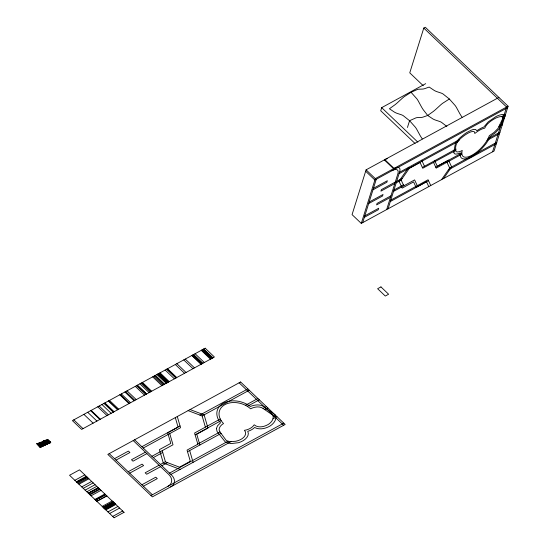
<?xml version="1.0" encoding="UTF-8"?>
<svg xmlns="http://www.w3.org/2000/svg" width="545" height="545" viewBox="0 0 545 545"><rect width="100%" height="100%" fill="white"/><g stroke="black" fill="none" stroke-linecap="round" stroke-linejoin="round"><path stroke-width="0.82" d="M37.019 443.882L40.323 447.227L37.019 443.882L47.347 439.454L50.665 442.492L50.385 442.778L47.156 439.815M455.818 150.113L455.797 150.161C454.646 143.28 459.101 139.568 463.829 135.909A20.88 8.298 -46.4 0 1 467.235 133.641C468.979 132.517 475.335 129.26 474.79 133.477A18.864 7.494 -46.4 0 1 484.709 128.17C486.617 123.599 491.14 120.697 495.296 118.34A20.88 8.298 -46.4 0 1 498.382 117.073C499.792 116.671 502.619 115.881 503.055 117.931L497.871 128.566L494.063 132.435L489.315 135.671A18.864 7.494 -46.4 0 1 471.963 155.223A18.864 7.494 -46.4 0 1 462.249 150.42C460.45 151.708 455 153.165 455.749 150.359L422.736 168.269L420.066 162.519L409.268 168.405L401.147 180.041L403.818 185.797M40.057 443.664L38.804 444.447L40.057 443.664L39.131 442.744L41.747 445.715A0.886 0.634 17.4 0 1 41.965 446.253M40.173 443.78L38.92 444.563L40.173 443.78L41.113 444.713L39.846 445.49L41.113 444.713M39.696 446.273L40.691 445.871M425.686 83.651L381.677 107.651L380.71 110.737L415.065 143.499M498.886 97.432L366.097 169.842L352.063 214.621L361.281 223.409L494.07 150.999L508.104 106.221L425.284 27.25L423.785 28.068L409.758 72.846L423.254 85.715M361.281 223.409L375.314 178.631L508.104 106.221M362.684 222.646L376.282 179.264M407.449 127.476L409.574 120.704L415.951 117.863A17.399 6.915 -46.4 0 1 417.327 117.597L420.972 117.488A27.454 10.907 -46.4 0 0 422.845 117.168L427.702 115.465L433.282 111.473A27.454 10.907 -46.4 0 0 435.68 109.47L440.748 104.824A17.399 6.915 -46.4 0 1 442.492 103.393L449.353 99.006L455.239 105.621A17.399 10.021 61.4 0 1 456.499 107.576L459.823 113.694A27.454 15.812 61.4 0 0 461.533 116.419L462.037 117.155M386.657 209.573L397.836 173.91A11.561 4.592 -46.4 0 0 391.957 170.714M388.06 208.81L399.676 171.743A11.561 4.592 -46.4 0 0 394.042 168.419L384.825 159.631L384.334 159.903L393.551 168.691L394.042 168.419M492.571 151.817L506.605 107.038L423.785 28.068M498.975 126.556L502.204 125.037M41.134 443.773L42.149 443.16L41.107 443.841C41.086 445.783 41.263 443.889 42.823 445.136L41.522 444.911M41.325 443.93L42.319 443.269L42.101 442.451L42.96 442.097L42.742 441.3L42.83 442.404L42.163 442.683M41.938 442.383L42.639 442.356L42.585 441.361L42.639 442.356M42.101 442.451L42.197 443.562L41.488 443.862M41.236 444.836L39.962 445.606L41.236 444.836L41.87 445.463A0.886 0.634 17.4 0 1 41.781 446.389M47.776 441A1.274 0.913 17.4 0 0 45.944 441.041A1.26 0.899 17.4 0 0 46.264 442.036A1.015 0.729 17.4 0 0 45.964 442.268L45.814 442.928L45.984 442.608M40.31 447.397L36.91 443.637L40.31 447.397L50.774 442.445L47.449 439.413L47.238 439.754L48.485 440.898L48.723 440.571L47.96 440.891M47.892 442.962L47.688 443.126A1.008 0.722 17.4 0 0 47.844 443.044L48.069 442.71A1.294 0.927 17.4 0 0 48.566 442.486L48.995 442.608A1.274 0.913 17.4 0 0 49.615 442.492A1.369 0.974 17.4 0 0 49.936 442.274L49.67 442.574A1.356 0.967 17.4 0 1 49.357 442.792A1.254 0.899 17.4 0 1 48.743 442.901L48.321 442.778A1.233 0.879 17.4 0 1 48.117 442.915A1.328 0.947 17.4 0 1 47.837 443.003L47.803 443.392A1.349 0.961 17.4 0 1 46.414 443.698M41.216 443.555L41.543 444.768L41.434 443.644M45.542 442.799L45.971 442.274M42.054 445.476L46.836 443.344A1.342 0.954 17.4 0 0 47.565 443.235M44.309 441.654L44.472 441.334L43.58 440.959L44.642 442.295M42.047 446.144L41.924 446.382A0.872 0.62 17.4 0 1 41.652 446.621M42.149 446.444A0.879 0.627 17.4 0 0 41.972 445.776L39.247 442.697L42.094 445.517A0.892 0.64 17.4 0 1 42.278 446.205L42.149 446.43A0.906 0.647 17.4 0 1 41.904 446.668L41.985 446.45M43.457 444.659L43.423 443.732L44.268 443.364L44.077 442.676L45.95 441.886M44.063 443.453L44.043 442.547L44.881 442.193L44.642 441.402L44.472 441.723M41.897 446.668L42.026 446.43A0.879 0.627 17.4 0 0 42.272 446.205M43.307 444.134L43.505 444.836M44.077 442.676L45.76 442.193A1.158 0.824 17.4 0 1 46.025 441.981L45.828 442.288A1.145 0.818 17.4 0 0 45.582 442.506M44.206 442.642L44.274 443.712L44.206 442.642L45.072 442.274L44.792 441.341L43.729 440.898L43.586 441.232L44.622 441.661L47.756 440.367M43.627 443.773L43.723 444.931L43.627 443.773L45.944 442.772M44.881 442.193L43.886 442.847M44.118 443.644L43.273 444.012M44.05 442.942L45.072 442.274M48.171 441.069A1.662 1.192 17.4 0 0 46.216 440.653A1.233 0.879 17.4 0 0 45.828 441L45.644 441.321A1.219 0.872 17.4 0 1 46.039 441M46.005 441.716L45.807 442.029A1.158 0.824 17.4 0 1 45.794 441.382L45.991 441.069A1.628 1.165 17.4 0 1 47.946 441.389A1.226 0.879 17.4 0 1 48.464 441.307L49.745 442.056L50.011 441.75L48.703 440.987A1.247 0.892 17.4 0 0 48.205 441.055L47.974 441.368M46.073 441.832L45.875 442.138A1.437 1.022 17.4 0 0 46.052 442.349L46.25 442.05M47.858 440.319L48.083 439.992L44.792 441.341L44.894 442.581M408.736 167.261L399.001 181.213L402.203 188.107L413.573 181.907L416.101 187.357L426.49 181.689L428.772 186.608M441.545 179.639L449.666 168.003L496.795 142.299M443.521 178.562L451.648 166.92L448.481 160.114L437.281 166.225L434.712 160.686M47.844 440.946L47.633 441.246A1.424 1.015 17.4 0 0 46.134 441.089A1.09 0.777 17.4 0 0 45.923 441.239M46.468 443.242L46.264 443.528L46.073 442.717L46.836 443.344L41.822 445.626L46.441 443.371M47.987 441.518L48.226 441.205A1.015 0.722 17.4 0 1 48.839 441.13L48.9 441.586L48.498 441.436A1.049 0.749 17.4 0 0 47.994 441.525A1.56 1.117 17.4 0 0 47.756 441.341L47.98 441.028A1.601 1.145 17.4 0 1 48.226 441.205M47.865 441.293L48.825 440.667L48.096 440.973M47.783 443.419L48.008 443.153A0.913 0.654 17.4 0 0 48.13 442.915L48.069 442.71M48.267 442.622L48.968 442.472A1.063 0.763 17.4 0 0 49.486 442.377A1.165 0.831 17.4 0 0 49.765 442.186L49.5 442.486A1.158 0.824 17.4 0 1 49.234 442.676A1.049 0.749 17.4 0 1 48.723 442.772L48.307 442.615A1.158 0.831 17.4 0 1 47.585 442.915M47.844 443.044L47.613 443.33A1.185 0.852 17.4 0 1 46.625 443.603M48.995 441.648L49.84 441.75L49.575 442.056L48.9 441.586M49.643 442.554A0.763 0.545 17.4 0 0 49.779 442.05L50.045 441.777A0.77 0.552 17.4 0 1 49.908 442.254M49.609 442.295L50.072 441.906M50.147 441.872L49.881 442.172L50.487 442.731M50.385 442.642L50.665 442.349L40.201 447.281L50.665 442.492M47.987 443.167L48.008 443.153A1.328 0.947 17.4 0 1 47.701 443.364A1.581 1.124 17.4 0 1 46.918 443.494L45.78 442.887M449.353 99.006L442.99 93.938A17.399 10.021 61.4 0 0 441.361 93.141L436.62 91.567A27.454 15.812 61.4 0 1 434.379 90.531L429.188 87.064L424.33 88.767A27.454 10.907 -46.4 0 1 422.457 89.087L418.812 89.196A17.399 6.915 -46.4 0 0 417.436 89.469L411.059 92.303L404.192 96.683A17.399 6.915 -46.4 0 0 402.455 98.114L397.38 102.76A27.454 10.907 -46.4 0 1 394.982 104.769L389.409 108.762L394.594 112.222A27.454 15.812 61.4 0 0 396.835 113.258L401.576 114.838A17.399 10.021 61.4 0 1 403.205 115.635L409.574 120.704L415.454 127.319A17.399 10.021 61.4 0 1 416.714 129.274L420.038 135.385A27.454 15.812 61.4 0 0 421.748 138.117L422.252 138.846M123.429 512.661L124.049 512.32L79.509 469.844L69.549 475.274L114.089 517.75L114.716 517.409M507.668 107.617L374.878 180.027L365.661 171.239M399.505 172.295L459.653 139.5A10.021 3.985 -46.4 0 0 457.602 141.761L399.069 173.692M505.515 114.484L501.584 116.63A10.021 3.985 -46.4 0 1 502.762 117.134L505.079 115.881M373.448 188.304L387.345 180.722L386.868 182.241L372.971 189.823M395.282 182.05L381.391 189.626L380.914 191.145L394.805 183.57M396.631 181.451L402.326 178.344M422.348 167.431L455.927 149.119M499.561 125.323L502.64 123.647M396.195 182.847L401.188 180.129M369.135 202.066L383.033 194.483L382.556 196.002L368.658 203.578M393.946 190.021L403.389 184.871M435.775 167.213L461.813 153.016M487.973 138.75L499.956 132.21M393.51 191.418L414.616 179.911L417.286 185.661M461.874 154.14L436.198 168.139L433.527 162.383M487.039 140.412L499.52 133.607M390.969 195.812L377.079 203.387L376.602 204.906L390.493 197.331M390.785 200.11L428.077 179.775L430.748 185.525M390.349 201.507L428.506 180.695M448.365 169.87L496.359 143.696M364.823 215.82L378.72 208.245L378.244 209.764L364.346 217.339M74.822 480.308L84.782 474.872M114.505 458.665L128.402 451.09L129.908 452.534L116.017 460.109M76.334 481.746L86.294 476.316M76.811 482.202L86.771 476.773M141.87 446.723L180.027 425.918M199.886 415.086L247.88 388.912M76.94 482.318L86.893 476.889M77.431 482.788L87.391 477.359M78.194 483.524L88.154 478.094M143.253 448.044L180.545 427.709L177.295 416.516M188.086 410.63L202.134 415.937L249.263 390.234M78.943 484.232L88.903 478.803M81.723 486.883L91.683 481.453M145.379 452.173L131.481 459.748L132.994 461.193L146.891 453.61M83.235 488.327L93.195 482.897M85.129 490.132L95.089 484.703M86.846 491.774L96.806 486.338M151.905 456.294L173.003 444.788L169.754 433.595M220.269 419.016L194.592 433.016L197.849 444.209L187.051 450.095L190.307 461.281L179.509 467.167L165.462 461.867L162.212 450.674M245.434 405.289L257.914 398.484M88.236 493.096L98.195 487.659M153.288 457.616L162.73 452.466M195.117 434.808L221.154 420.611M247.314 406.345L259.304 399.805M88.433 493.286L98.393 487.85M88.508 493.354L98.468 487.925M128.191 471.718L142.088 464.142L143.601 465.58L129.703 473.162M89.428 494.226L99.415 488.831M90.02 494.799L99.98 489.369M91.049 495.78L101.016 490.35M94.891 499.438L104.851 494.008M95.368 499.901L105.369 494.506M159.065 465.226L145.168 472.801L146.68 474.245L160.577 466.663M160.428 464.422L165.414 461.704M197.801 444.039L219.976 431.947L226.27 440.462A6.029 4.306 17.4 0 0 228.083 441.178A10.021 7.16 17.4 0 0 231.066 441.614L235.678 441.252A20.615 14.729 17.4 0 0 240.365 439.665A19.218 13.727 17.4 0 0 242.273 438.527C244.903 436.954 247.239 432.798 244.371 430.352A18.864 13.475 17.4 0 0 254.208 424.807C258.051 428.234 264.08 426.905 268.126 424.514A20.88 14.919 17.4 0 0 270.879 422.266C272.609 420.44 274.033 417.565 272.745 415.113L263.405 408.695C259.761 405.793 254.44 406.829 250.584 408.784A18.864 13.475 17.4 0 0 224.942 404.615A18.864 13.475 17.4 0 0 223.525 423.547C220.718 425.011 217.503 428.881 219.976 431.947M263.099 408.43L266.437 406.611M95.498 500.017L105.458 494.588M95.661 500.174L105.614 494.744M96.758 501.223L106.718 495.786M161.817 465.743L167.513 462.637M187.528 451.723L221.113 433.404M264.741 409.615L267.827 407.933M96.921 501.38L106.881 495.95M102.201 506.407L112.154 500.978M141.877 484.771L155.775 477.195L157.287 478.633L143.389 486.215M103.059 507.231L113.019 501.802M103.182 507.347L113.142 501.918M103.339 507.497L113.299 502.068M103.707 507.851L113.667 502.422M104 508.124L113.96 502.694M104.109 508.226L114.109 502.837M104.483 508.587L114.436 503.151M169.536 473.108L228.083 441.184M273.215 416.571L275.545 415.297M104.994 509.078L114.954 503.648M105.062 509.139L115.022 503.709M105.403 509.466L115.363 504.03M105.866 509.909L115.826 504.479M170.926 474.429L231.066 441.634M273.004 418.764L276.935 416.618M107.944 511.891L117.904 506.462M109.634 513.499L119.593 508.069M112.706 516.428L122.659 510.992M150.979 495.555L283.768 423.138M114.089 517.75L124.049 512.314M384.79 159.651L384.825 159.631A11.561 4.592 -46.4 0 1 387.618 158.609M170.605 486.93L171.096 486.665A11.561 8.264 17.4 0 0 171.471 474.954L134.601 439.795M41.495 444.924L41.638 444.638M43.477 444.059L45.746 443.071L46.107 443.521M44.234 443.582L45.664 442.962M44.397 443.296L45.821 442.629M41.154 444.005L40.48 444.291L41.257 443.719M44.854 442.438L45.685 442.084M47.735 441.212L48.485 440.898M41.291 443.855L40.582 444.393L41.182 444.12M45.031 442.131L45.875 441.77M42.639 442.342L39.724 443.541L42.769 442.029M44.452 441.593L47.98 439.897L44.622 441.273M41.972 442.499L39.833 443.644L41.856 442.806L42.026 443.453M190.069 409.554L204.116 414.861L207.965 428.104L196.759 434.208L199.892 444.979M180.157 469.395L163.316 463.032L159.419 449.618L170.789 443.419L167.71 432.825L178.092 427.157L175.313 417.599M446.852 126.454L441.505 122.339A17.399 10.021 61.4 0 0 439.876 121.542L435.135 119.968A27.454 15.812 61.4 0 1 432.894 118.926L427.702 115.465L423.233 109.715A27.454 15.812 61.4 0 1 421.523 106.99L418.199 100.873A17.399 10.021 61.4 0 0 416.939 98.917L411.059 92.303M48.587 440.987L49.779 442.077M381.677 107.651L417.872 142.17M366.097 169.842L375.314 178.631M203.694 349.032L212.911 357.82M239.119 382.808L283.659 425.277M203.537 349.12L212.748 357.908M202.863 349.481L212.08 358.269M202.113 349.897L211.324 358.678M201.854 350.033L211.092 358.808M201.262 350.36L210.479 359.148M195.09 353.725L204.307 362.514M193.659 354.502L202.876 363.29M193.209 354.747L202.427 363.535M192.712 355.02L201.929 363.808M192.004 355.408L201.214 364.196M191.915 355.456L201.132 364.244M185.273 359.073L194.49 367.861M183.747 359.911L192.964 368.699M176.825 363.685L186.043 372.473M175.313 364.503L184.53 373.291M167.547 368.74L176.764 377.528M167.049 369.013L176.267 377.801M166.6 369.258L175.81 378.046M165.162 370.041L174.38 378.83M160.046 372.834L169.257 381.623M159.331 373.223L168.548 382.011M158.718 373.557L167.949 382.338M158.479 373.686L167.697 382.474M158.064 373.911L167.281 382.699M157.73 374.095L166.947 382.883M157.198 374.388L166.416 383.176M157.055 374.463L166.273 383.251M155.4 375.369L164.61 384.157M154.644 375.778L163.861 384.566M153.656 376.316L162.873 385.104M152.668 376.854L161.885 385.642M142.456 382.427L151.673 391.215M141.87 382.74L151.088 391.528M141.005 383.217L150.222 392.005M139.895 383.823L149.112 392.611M137.34 385.213L146.557 394.001M137.258 385.26L146.476 394.042M136.475 385.683L145.767 394.43M135.283 386.337L144.5 395.125M127.04 390.833L136.257 399.621M125.684 391.569L134.894 400.357M124.894 391.998L134.111 400.786M121.358 393.933L130.575 402.721M120.282 394.512L129.499 403.3M119.784 394.784L129.002 403.572M109.49 400.398L118.708 409.186M108.625 400.875L117.843 409.663M108.421 400.984L117.631 409.772M104.878 402.919L114.096 411.707M104.17 403.3L113.387 412.088M104.095 403.341L113.312 412.129M101.949 404.513L111.166 413.301M99.183 406.025L108.401 414.806M97.78 406.788L106.997 415.576M133.205 440.564L168.678 474.388A11.561 8.264 17.4 0 1 168.058 486.235M91.131 410.412L100.348 419.2M90.64 410.678L99.858 419.466M87.704 412.286L96.915 421.074M83.889 414.364L93.1 423.152M73.807 419.861L83.024 428.649M109.225 453.638L152.382 494.785M446.995 162.253L449.666 168.003M421.68 160.203L424.494 166.259M202.134 415.937L205.39 427.13M189.674 450.552L193.1 462.337M45.766 442.193A1.363 0.974 17.4 0 1 45.623 441.314M48.519 442.329A1.179 0.838 17.4 0 1 47.817 442.622M46.032 441.975A1.376 0.981 17.4 0 1 45.814 440.994M216.426 428.554L217.073 431.497L225.378 442.097L230.937 443.603L238.356 442.724A24.511 17.515 17.4 0 0 241.599 441.505C245.27 439.856 249.992 435.734 247.764 431.327A21.057 15.042 17.4 0 0 254.617 427.484C259.44 430.053 265.47 428.711 269.966 426.04A24.511 17.515 17.4 0 0 272.48 424.119C274.898 421.919 277.044 418.11 275.171 414.943L264.298 407.06C260.415 403.872 254.726 404.703 250.387 406.454A21.057 15.042 17.4 0 0 223.416 403.184A21.057 15.042 17.4 0 0 220.493 422.804L217.489 425.843L216.426 428.554M37.442 443.991L38.661 443.494L37.442 443.991M37.557 444.114L38.777 443.61L37.557 444.114M453.815 152.191C453.733 155.591 458.583 153.636 460.314 152.811A21.057 8.366 -46.4 0 0 471.473 156.749A21.057 8.366 -46.4 0 0 490.228 136.523L495.405 132.708L499.268 128.559L504.956 116.255C504.5 113.421 500.535 114.763 498.743 115.363A24.511 9.742 -46.4 0 0 495.977 116.562L488.313 121.794L483.79 127.06A21.057 8.366 -46.4 0 0 476.889 130.766C475.254 127.244 470.028 130.95 467.617 132.033A24.511 9.742 -46.4 0 0 464.619 133.968L459.537 138.123L455.511 142.81L453.815 152.191M38.497 445.067L39.717 444.55L38.497 445.067M38.62 445.183L39.833 444.666L38.62 445.183M41.815 444.563L42.639 445.224L41.815 444.563M205.192 348.214L72.403 420.624L81.621 429.412L214.41 357.002L205.192 348.214M380.941 286.908L377.624 288.721L385.301 296.044L388.619 294.232L380.941 286.908M240.618 381.991L107.828 454.401L152.368 496.877L285.158 424.46L240.618 381.991"/></g></svg>
